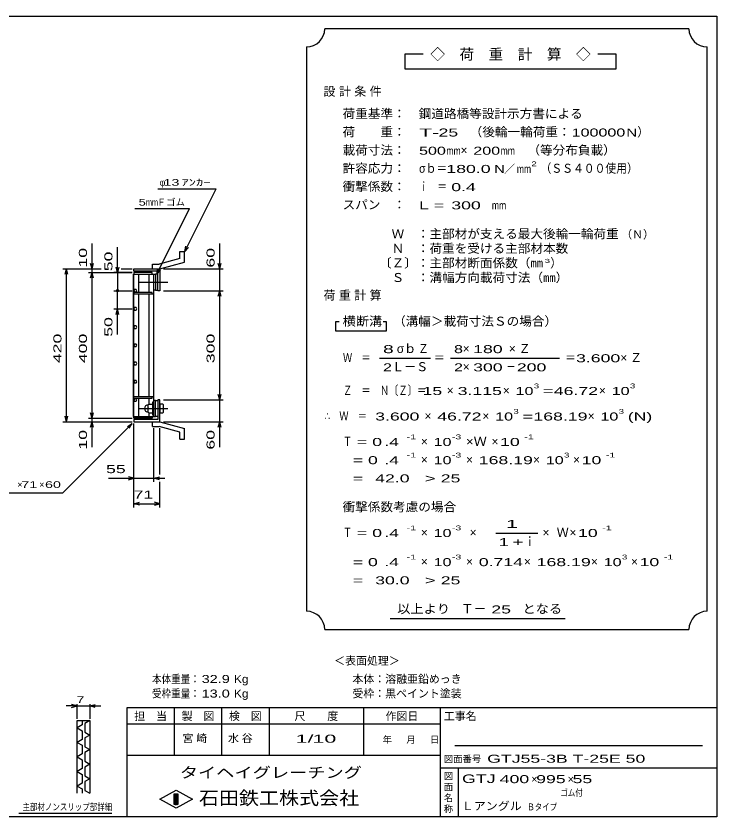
# Model space of a CAD drawing. Units: millimetres, scale not verified. Extents: x -1820 to 1731, y -1282 to 1054.
# Drawn here: x -194 to 1731, y -1146 to 1054 of the extents above; entities that cross this region are included whole.
import ezdxf
from ezdxf.enums import TextEntityAlignment as Align

# ---------------------------------------------------------------- set-up
doc = ezdxf.new("R2010")
doc.units = ezdxf.units.MM
doc.header["$LTSCALE"] = 10
doc.linetypes.add('CHAIN', pattern=[18.5, 12, -1.5, 3.5, -1.5])
for name, color, linetype, lineweight in [('0_2', 150, 'Continuous', 25), ('16', 3, 'Continuous', 25), ('19', 6, 'Continuous', 25), ('22', 4, 'Continuous', 25), ('24', 2, 'Continuous', 25), ('32', 4, 'Continuous', 25)]:
    doc.layers.add(name, color=color, linetype=linetype, lineweight=lineweight)
doc.styles.add('ベクトル', font='')
doc.styles.get('ベクトル').set_extended_font_data('ベクトル')

msp = doc.modelspace()

# ---------------------------------------------------------------- linework, layer by layer
at = {"layer": '0_2'}
for p, q in [((-1729, 1053.5), (1731, 1053.5)), ((1731, 1053.5), (1731, -1146.5)), ((1731, -846.5), (111, -846.5)), ((111, -846.5), (111, -1146.5)), ((241, -846.5), (241, -976.5)), ((371, -976.5), (371, -846.5)), ((501, -846.5), (501, -976.5)), ((761, -976.5), (761, -846.5)), ((971, -846.5), (971, -1146.5)), ((971, -891.5), (111, -891.5)), ((1691, -951.5), (1011, -951.5)), ((111, -976.5), (971, -976.5)), ((971, -1011.5), (1731, -1011.5)), ((1021, -1146.5), (1021, -1011.5)), ((201, -1097.5), (246, -1072.5)), ((246, -1072.5), (291, -1097.5)), ((246, -1122.5), (201, -1097.5)), ((241, -1082.5), (251, -1082.5)), ((241, -1112.5), (241, -1082.5)), ((241, -1082.5), (243, -1082.5)), ((243, -1082.5), (243, -1112.5)), ((245, -1112.5), (245, -1082.5)), ((245, -1082.5), (247, -1082.5)), ((291, -1097.5), (246, -1122.5)), ((247, -1082.5), (247, -1112.5)), ((249, -1112.5), (249, -1082.5)), ((249, -1082.5), (251, -1082.5)), ((251, -1082.5), (251, -1112.5)), ((251, -1082.5), (251, -1112.5)), ((251, -1112.5), (241, -1112.5)), ((243, -1112.5), (245, -1112.5)), ((247, -1112.5), (249, -1112.5)), ((1731, -1146.5), (-1729, -1146.5))]:
    msp.add_line(p, q, dxfattribs=at)
at = {"layer": '16'}
for p, q in [((129.3, -46.5), (129.3, 344.5)), ((129.3, 344.5), (130, 344.5)), ((180, 349), (130, 349)), ((130, 349), (130, 344.5)), ((130, 344.5), (180, 344.5)), ((130, -46.5), (130, 344.5)), ((130, 344.5), (185, 344.5)), ((143.5, 294.5), (143.5, 344.5)), ((171.5, 294.5), (171.5, 344.5)), ((180, 344.5), (180, 349)), ((185, -46.5), (185, 344.5)), ((185, 344.5), (189.5, 344.5)), ((189.5, 344.5), (189.5, 300.5)), ((195.5, 344.5), (189.5, 344.5)), ((195.5, 300.5), (195.5, 344.5)), ((131.98, 302.45), (130, 298.97)), ((130, 298.97), (132.02, 295.52)), ((130, 294.5), (130, 290)), ((180, 294.5), (130, 294.5)), ((130, 290), (185, 290)), ((135.98, 302.48), (131.98, 302.45)), ((132.02, 295.52), (136.02, 295.55)), ((138, 299), (135.98, 302.48)), ((136.02, 295.55), (138, 299.03)), ((143.5, 8), (143.5, 290)), ((171.5, 8), (171.5, 290)), ((180, 290), (180, 294.5)), ((189.5, 300.5), (185, 300.5)), ((189.5, 300.5), (195.5, 300.5)), ((131.98, 252.45), (130, 248.97)), ((130, 248.97), (132.02, 245.52)), ((135.98, 252.48), (131.98, 252.45)), ((132.02, 245.52), (136.02, 245.55)), ((138, 249), (135.98, 252.48)), ((136.02, 245.55), (138, 249.03)), ((131.98, 202.45), (130, 198.97)), ((130, 198.97), (132.02, 195.52)), ((135.98, 202.48), (131.98, 202.45)), ((138, 199), (135.98, 202.48)), ((136.02, 195.55), (138, 199.03)), ((132.02, 195.52), (136.02, 195.55)), ((131.98, 152.45), (130, 148.97)), ((130, 148.97), (132.02, 145.52)), ((135.98, 152.48), (131.98, 152.45)), ((132.02, 145.52), (136.02, 145.55)), ((138, 149), (135.98, 152.48)), ((136.02, 145.55), (138, 149.03)), ((131.98, 102.45), (130, 98.97)), ((130, 98.97), (132.02, 95.52)), ((135.98, 102.48), (131.98, 102.45)), ((132.02, 95.52), (136.02, 95.55)), ((138, 99), (135.98, 102.48)), ((136.02, 95.55), (138, 99.03)), ((131.98, 52.45), (130, 48.97)), ((130, 48.97), (132.02, 45.52)), ((135.98, 52.48), (131.98, 52.45)), ((132.02, 45.52), (136.02, 45.55)), ((138, 49), (135.98, 52.48)), ((136.02, 45.55), (138, 49.03)), ((130, 3.5), (130, 8)), ((130, 8), (185, 8)), ((130, 3.5), (180, 3.5)), ((131.98, 2.45), (130, -1.03)), ((135.98, 2.48), (131.98, 2.45)), ((138, -1), (135.98, 2.48)), ((143.5, -46.5), (143.5, 3.5)), ((171.5, -11.5), (171.5, 3.5)), ((180, 3.5), (180, 8)), ((130, -1.03), (132.02, -4.48)), ((132.02, -4.48), (136.02, -4.45)), ((136.02, -4.45), (138, -0.97)), ((171, -12.5), (169, -14.5)), ((169, -34.5), (169, -14.5)), ((171, -12.5), (180, -12.5)), ((182, -14.5), (180, -12.5)), ((182, -43), (182, -6)), ((182, -6), (185, -6)), ((189.5, -2.5), (185, -2.5)), ((185, -43), (185, -6)), ((189.5, -46.5), (189.5, -2.5)), ((189.5, -2.5), (195.5, -2.5)), ((195.5, -2.5), (195.5, -46.5)), ((171, -24.5), (169, -22.5)), ((171, -24.5), (169, -26.5)), ((169, -34.5), (171, -36.5)), ((171, -24.5), (180, -24.5)), ((171, -36.5), (180, -36.5)), ((171.5, -46.5), (171.5, -37.5)), ((180, -24.5), (182, -22.5)), ((182, -26.5), (180, -24.5)), ((180, -36.5), (182, -34.5)), ((182, -43), (185, -43)), ((129.3, -46.5), (130, -46.5)), ((130, -46.5), (180, -46.5)), ((130, -51), (130, -46.5)), ((130, -46.5), (185, -46.5)), ((180, -51), (130, -51)), ((180, -46.5), (180, -51)), ((185, -46.5), (189.5, -46.5)), ((195.5, -46.5), (189.5, -46.5))]:
    msp.add_line(p, q, dxfattribs=at)
at = {"layer": '16', "linetype": 'CHAIN'}
for p, q in [((142, 322.5), (223, 322.5)), ((142, -24.5), (223, -24.5))]:
    msp.add_line(p, q, dxfattribs=at)
at = {"layer": '16'}
msp.add_arc((169, -24.5), 10, 90, 270, dxfattribs=at)
at = {"layer": '19'}
for p, q in [((256.11, 407.12), (269.11, 407.12)), ((256.11, 387.1), (256.11, 407.12)), ((269.11, 377.12), (269.11, 407.12)), ((256.11, 387.1), (199.78, 372.01)), ((201.5, 359), (269.11, 377.12)), ((130, 353), (130, 359)), ((130, 359), (201.5, 359)), ((195.5, 353), (130, 353)), ((181.49, 372.01), (199.78, 372.01)), ((181.49, 359.01), (181.49, 372.01)), ((181.5, 359), (201.5, 359)), ((195.5, 299), (195.5, 353)), ((201.5, 359), (201.5, 299)), ((201.5, 299), (195.5, 299)), ((201.5, -1), (195.5, -1)), ((195.5, -1), (195.5, -55)), ((201.5, -61), (201.5, -1)), ((209.5, -12.5), (201.5, -12.5)), ((201.5, -12.5), (201.5, -36.5)), ((211.5, -14.5), (209.5, -12.5)), ((211.5, -34.5), (211.5, -14.5)), ((201.5, -24.5), (209.5, -24.5)), ((201.5, -36.5), (209.5, -36.5)), ((211.5, -22.5), (209.5, -24.5)), ((209.5, -24.5), (211.5, -26.5)), ((209.5, -36.5), (211.5, -34.5)), ((130, -55), (130, -61)), ((195.5, -55), (130, -55)), ((130, -61), (201.5, -61)), ((181.49, -74.01), (181.49, -61.01)), ((181.5, -61), (201.5, -61)), ((201.5, -61), (269.11, -79.12)), ((181.49, -74.01), (199.78, -74.01)), ((256.11, -89.1), (199.78, -74.01)), ((269.11, -109.12), (269.11, -79.12)), ((256.11, -109.12), (256.11, -89.1)), ((256.11, -109.12), (269.11, -109.12))]:
    msp.add_line(p, q, dxfattribs=at)
at = {"layer": '22'}
for p, q in [((195.5, 579), (355.5, 579)), ((269.5, 407), (355.5, 579)), ((133, 524.5), (283, 524.5)), ((193, 344.5), (283, 524.5)), ((15, 359), (15, 429)), ((85, 349), (85, 419)), ((269.5, 407), (272.5, 421.6)), ((269.5, 407), (279.5, 418)), ((365.5, 359), (365.5, 429)), ((15, 359), (11, 374)), ((15, 359), (19, 374)), ((365.5, 359), (361.5, 374)), ((365.5, 359), (369.5, 374)), ((-65, 359), (40, 359)), ((-59, 344), (-55, 359)), ((-51, 344), (-55, 359)), ((-55, -61), (-55, 359)), ((5, 359), (40, 359)), ((15, 349), (15, 359)), ((85, 349), (81, 364)), ((89, 364), (85, 349)), ((95, 359), (125, 359)), ((95, 359), (125, 359)), ((193, 344.5), (196, 359.1)), ((193, 344.5), (203, 355.5)), ((211.5, 359), (375.5, 359)), ((365.5, 299), (365.5, 359)), ((5, 349), (125, 349)), ((11, 334), (15, 349)), ((19, 334), (15, 349)), ((15, -51), (15, 349)), ((125, 349), (75, 349)), ((85, 349), (85, 299)), ((75, 299), (125, 299)), ((85, 249), (85, 299)), ((211.5, 299), (375.5, 299)), ((361.5, 284), (365.5, 299)), ((369.5, 284), (365.5, 299)), ((365.5, -1), (365.5, 299)), ((75, 249), (125, 249)), ((81, 234), (85, 249)), ((89, 234), (85, 249)), ((85, 179), (85, 249)), ((365.5, -1), (361.5, 14)), ((365.5, -1), (369.5, 14)), ((211.5, -1), (375.5, -1)), ((365.5, -61), (365.5, -1)), ((15, -51), (11, -36)), ((15, -51), (19, -36)), ((-65, -61), (125, -61)), ((-65, -256), (125, -66)), ((-55, -61), (-59, -46)), ((-55, -61), (-51, -46)), ((5, -51), (125, -51)), ((5, -61), (125, -61)), ((11, -76), (15, -61)), ((15, -61), (15, -51)), ((19, -76), (15, -61)), ((15, -131), (15, -61)), ((112, -74), (125, -66)), ((117, -79), (125, -66)), ((130, -226), (130, -66)), ((130, -296), (130, -66)), ((211.5, -61), (375.5, -61)), ((361.5, -76), (365.5, -61)), ((369.5, -76), (365.5, -61)), ((365.5, -131), (365.5, -61)), ((185, -226), (185, -79)), ((201.5, -206), (201.5, -79)), ((60, -216), (130, -216)), ((130, -216), (115, -212)), ((115, -220), (130, -216)), ((130, -216), (185, -216)), ((185, -216), (200, -212)), ((200, -220), (185, -216)), ((185, -216), (215, -216)), ((201.5, -296), (201.5, -226)), ((-265, -256), (-65, -256)), ((130, -286), (145, -282)), ((145, -290), (130, -286)), ((130, -286), (201.5, -286)), ((201.5, -286), (186.5, -282)), ((186.5, -290), (201.5, -286))]:
    msp.add_line(p, q, dxfattribs=at)
msp.add_circle((85, 299), 3, dxfattribs=at)
at = {"layer": '24', "color": 4}
for p, q in [((1654, 1018.5), (654, 1018.5)), ((604, 968.5), (604, -581.5)), ((1704, -581.5), (1704, 968.5)), ((924, 948.5), (874, 948.5)), ((874, 948.5), (874, 908.5)), ((1454, 948.5), (1404, 948.5)), ((1454, 908.5), (1454, 948.5)), ((874, 908.5), (1454, 908.5)), ((694, 213.5), (684, 213.5)), ((684, 213.5), (684, 188.5)), ((824, 213.5), (814, 213.5)), ((824, 188.5), (824, 213.5)), ((684, 188.5), (824, 188.5)), ((804, 113.5), (944, 113.5)), ((999, 113.5), (1299, 113.5)), ((1124, -366.5), (1239, -366.5)), ((834, -601.5), (1314, -601.5)), ((654, -631.5), (1654, -631.5))]:
    msp.add_line(p, q, dxfattribs=at)
for centre, start, end in [((604, 1018.5), 270, 0), ((1704, 1018.5), 180, 270), ((604, -631.5), 0, 90), ((1704, -631.5), 90, 180)]:
    msp.add_arc(centre, 50, start, end, dxfattribs=at)
at = {"layer": '32'}
for p, q in [((-26, -841.5), (-56, -841.5)), ((-26, -841.5), (-41, -837.5)), ((-41, -845.5), (-26, -841.5)), ((-26, -876.5), (-26, -836.5)), ((-26, -841.5), (9, -841.5)), ((9, -836.5), (9, -876.5)), ((9, -841.5), (24, -837.5)), ((24, -845.5), (9, -841.5)), ((9, -841.5), (39, -841.5)), ((-26, -881.5), (9, -881.5)), ((-26, -1081.5), (-26, -881.5)), ((-12, -893.5), (-26, -901.5)), ((-26, -901.5), (-12, -909.5)), ((-12, -881.5), (-12, -893.5)), ((9, -881.5), (-5, -889.5)), ((-5, -889.5), (-5, -913.5)), ((9, -881.5), (9, -1081.5)), ((-12, -909.5), (-12, -933.5)), ((-5, -913.5), (9, -921.5)), ((9, -921.5), (-5, -929.5)), ((-12, -933.5), (-26, -941.5)), ((-26, -941.5), (-12, -949.5)), ((-5, -929.5), (-5, -953.5)), ((-12, -949.5), (-12, -973.5)), ((-5, -953.5), (9, -961.5)), ((9, -961.5), (-5, -969.5)), ((-12, -973.5), (-26, -981.5)), ((-26, -981.5), (-12, -989.5)), ((-12, -989.5), (-12, -1013.5)), ((-5, -969.5), (-5, -993.5)), ((-5, -993.5), (9, -1001.5)), ((9, -1001.5), (-5, -1009.5)), ((-5, -1009.5), (-5, -1033.5)), ((-12, -1013.5), (-26, -1021.5)), ((-26, -1021.5), (-12, -1029.5)), ((-12, -1029.5), (-12, -1053.5)), ((-5, -1033.5), (9, -1041.5)), ((-12, -1053.5), (-26, -1061.5)), ((9, -1041.5), (-5, -1049.5)), ((-5, -1049.5), (-5, -1073.5)), ((-26, -1061.5), (-12, -1069.5)), ((-12, -1069.5), (-12, -1081.5)), ((-5, -1073.5), (9, -1081.5)), ((69, -1136.5), (-186, -1136.5))]:
    msp.add_line(p, q, dxfattribs=at)

# ---------------------------------------------------------------- texts
at = {"layer": '0_2', "style": 'ベクトル'}
for s, height, p in [('担\u3000当', 21.99, (131, -869.5)), ('製\u3000図', 21.99, (261, -869.5)), ('検\u3000図', 21.99, (391, -869.5)), ('尺\u3000\u3000度', 21.99, (571, -869.5)), ('作図日', 21.99, (821, -869.5)), ('工事名', 21.99, (981, -869.5)), ('年', 18.33, (813, -934)), ('月', 18.33, (878, -934)), ('日', 18.33, (943, -934)), ('図面番号', 18.33, (981, -987)), ('図', 18.33, (981, -1034)), ('面', 18.33, (981, -1064)), ('名', 18.33, (981, -1094)), ('称', 18.33, (981, -1124))]:
    msp.add_text(s, height=height, dxfattribs=at).set_placement(p, align=Align.MIDDLE_LEFT)
at = {"layer": '0_2', "color": 222, "style": 'ベクトル'}
for s, height, width, p in [('タイヘイグレーチング', 29.33, 1.25, (256, -1024.5)), ('石田鉄工株式会社', 36.66, 1.1, (308.5, -1094.5))]:
    msp.add_text(s, height=height, dxfattribs=dict(at, width=width)).set_placement(p, align=Align.MIDDLE_LEFT)
at = {"layer": '22', "color": 2, "style": 'ベクトル'}
for s, height, p in [('φ', 18.33, (200.5, 596.5)), ('Ｆゴム', 18.33, (193, 542)), ('×', 18.33, (-190, -233.5)), ('×', 18.33, (-130, -233.5)), ('＜表面処理＞', 21.99, (680, -717.5)), ('本体：', 21.99, (730, -767.5)), ('溶融亜鉛めっき', 21.99, (820, -767.5)), ('受枠：', 21.99, (730, -807.5)), ('黒ペイント塗装', 21.99, (820, -807.5)), ('×', 21.99, (1221, -1042.5)), ('×', 21.99, (1321, -1042.5))]:
    msp.add_text(s, height=height, dxfattribs=at).set_placement(p, align=Align.MIDDLE_LEFT)
for s, height, width, p in [(' 13 ', 18.33, 1.6, (200.5, 596.5)), ('ｱﾝｶｰ', 18.33, 1.6, (260.5, 596.5)), ('5', 18.33, 1.45, (143, 542)), ('mm', 18.33, 0.75, (163, 542)), (' 55 ', 21.99, 1.65, (40, -191)), (' 71 ', 18.33, 1.6, (-190, -233.5)), (' 60 ', 18.33, 1.6, (-125, -233.5)), (' 71 ', 21.99, 1.65, (115.75, -261)), ('本体重量：', 21.99, 0.85, (180, -767.5)), (' 32.9', 21.99, 1.35, (305, -767.5)), ('Kg', 21.99, 1.1, (405, -767.5)), ('受枠重量：', 21.99, 0.85, (180, -807.5)), (' 13.0', 21.99, 1.35, (305, -807.5)), ('Kg', 21.99, 1.1, (405, -807.5)), ('1/', 21.99, 2, (574, -931.5)), (' 10 ', 21.99, 2, (604, -931.5)), ('GTJ55-3B T-25E 50               ', 21.99, 1.65, (1100, -986.5)), ('GTJ', 23.46, 1.55, (1031, -1041.5)), (' 400 ', 21.99, 1.65, (1121, -1042.5)), (' 995 ', 21.99, 1.65, (1221, -1042.5)), (' 55 ', 21.99, 1.65, (1321, -1042.5)), ('ゴム付', 18.33, 0.8, (1301, -1080)), ('Ｌアングル', 21.99, 1.1, (1030, -1116.5)), ('Ｂタイプ', 18.33, 0.8, (1210, -1119))]:
    msp.add_text(s, height=height, dxfattribs=dict(at, width=width)).set_placement(p, align=Align.MIDDLE_LEFT)
at = {"layer": '22', "color": 2, "style": 'ベクトル', "width": 1.65}
for s, p in [(' 10 ', (-10, 349)), (' 50 ', (60, 339)), (' 60 ', (340.5, 349)), (' 50 ', (60, 159)), (' 420 ', (-80, 86.5)), (' 400 ', (-10, 86.5)), (' 300 ', (340.5, 86.5)), (' 10 ', (-10, -151)), (' 60 ', (340.5, -151))]:
    msp.add_text(s, height=21.99, rotation=90, dxfattribs=at).set_placement(p, align=Align.MIDDLE_LEFT)
at = {"layer": '22', "color": 2, "char_height": 21.99, "attachment_point": 4, "style": 'ベクトル'}
for s, insert in [('\\T1.25;宮崎\u3000', (263.5, -931.5)), ('\\T1.25;水谷\u3000', (388.5, -931.5))]:
    msp.add_mtext(s, dxfattribs=dict(at, insert=insert))
at = {"layer": '24', "style": 'ベクトル'}
for s, height, p in [('◇\u3000荷\u3000重\u3000計\u3000算\u3000◇', 29.33, (944, 948.5)), ('）', 24.19, (1512, 735)), ('×', 24.19, (1027, 685)), ('／', 21.99, (1146.5, 633.5)), ('（Ｎ）', 21.99, (1468, 453.5)), ('）', 24.19, (1273, 375)), ('σｂ', 24.19, (852, 140)), ('×', 24.19, (1033, 140)), ('Ｌ－Ｓ', 24.19, (839, 90)), ('×', 24.19, (1033, 90)), ('×', 24.19, (989, 25)), ('×', 24.19, (1143, 25)), ('×', 24.19, (1407, 25)), ('×', 24.19, (928, -45)), ('×', 24.19, (1087, -45)), ('×', 24.19, (1376, -45)), ('×', 24.19, (918, -115)), ('×', 24.19, (1112, -115)), ('×', 24.19, (918, -165)), ('×', 24.19, (1042, -165)), ('×', 24.19, (1226, -165)), ('×', 24.19, (1336, -165)), ('×', 24.19, (918, -365)), ('×', 24.19, (1052, -365)), ('×', 24.19, (1252, -365)), ('Ｗ', 24.19, (1291, -365)), ('×', 24.19, (1326, -365)), ('ｉ', 24.19, (1200.5, -390)), ('×', 24.19, (918, -445)), ('×', 24.19, (1042, -445)), ('×', 24.19, (1201, -445)), ('×', 24.19, (1385, -445)), ('×', 24.19, (1495, -445)), ('Ｔ－', 25.66, (1028, -574))]:
    msp.add_text(s, height=height, dxfattribs=at).set_placement(p, align=Align.MIDDLE_LEFT)
for s, height, width, p in [('荷重基準：\u3000', 24.19, 1.05, (703, 785)), ('鋼道路橋等設計示方書による', 24.19, 1.05, (912, 785)), ('荷\u3000\u3000重：\u3000', 24.19, 1.05, (703, 735)), ('（後輪一輪荷重：', 24.19, 1.05, (1052, 735)), ('T-', 21.99, 2, (913, 733.5)), (' 25 ', 21.99, 1.65, (953, 733.5)), ('100000', 21.99, 1.5, (1332, 733.5)), ('N', 21.99, 1.4, (1482, 733.5)), ('載荷寸法：\u3000', 24.19, 1.05, (703, 685)), ('500', 21.99, 1.5, (913, 683.5)), ('mm', 21.99, 0.8, (988, 683.5)), ('200', 21.99, 1.5, (1062, 683.5)), ('mm', 21.99, 0.8, (1137, 683.5)), ('\u3000（等分布負載）', 24.19, 1.05, (1176, 685)), ('許容応力：\u3000', 24.19, 1.05, (703, 635)), ('σｂ＝', 24.19, 0.9, (913, 635)), ('180.0', 21.99, 1.65, (988, 633.5)), ('N', 21.99, 1.4, (1119, 633.5)), ('mm', 21.99, 0.8, (1181.5, 633.5)), ('2', 13.2, 1.5, (1221.5, 647.5)), ('（ＳＳ４００使用）', 24.19, 0.9, (1246.5, 635)), ('衝撃係数：\u3000', 24.19, 1.05, (703, 585)), ('ｉ\u3000＝', 24.19, 0.75, (913, 585)), (' 0.4', 21.99, 1.65, (988, 583.5)), ('スパン\u3000：\u3000', 24.19, 1.05, (703, 535)), ('L =', 21.99, 1.65, (913, 533.5)), (' 300 ', 21.99, 1.65, (988, 533.5)), ('mm', 21.99, 0.8, (1113, 533.5)), ('\u3000Ｗ\u3000：主部材が支える最大後輪一輪荷重', 24.19, 1.05, (803, 455)), ('\u3000Ｎ\u3000：荷重を受ける主部材本数', 24.19, 1.05, (803, 415)), ('〔Ｚ〕：主部材断面係数（㎜', 24.19, 1.05, (803, 375)), ('3', 11, 1.8, (1258, 381)), ('\u3000Ｓ\u3000：溝幅方向載荷寸法（㎜）', 24.19, 1.05, (803, 335)), ('横断溝', 24.19, 1.1, (703, 215)), ('\u3000（溝幅＞載荷寸法Ｓの場合）', 24.19, 1.05, (807, 215)), ('8', 21.99, 1.8, (814, 138.5)), ('Ｚ', 24.19, 0.9, (910, 140)), ('8', 21.99, 1.5, (1009, 138.5)), (' 180 ', 21.99, 1.65, (1048, 138.5)), ('Ｗ\u3000＝', 24.19, 0.75, (704, 115)), ('＝', 24.19, 0.9, (954, 115)), ('＝', 24.19, 0.9, (1314, 115)), ('3.600', 21.99, 1.65, (1344, 113.5)), ('2', 21.99, 1.5, (814, 88.5)), ('2', 21.99, 1.5, (1009, 88.5)), (' 300 ', 21.99, 1.65, (1048, 88.5)), ('－', 24.19, 0.75, (1153, 90)), (' 200 ', 21.99, 1.65, (1168, 88.5)), ('3', 13.2, 1.5, (1228, 37.5)), ('3', 13.2, 1.5, (1492, 37.5)), ('Ｚ\u3000＝\u3000Ｎ〔Ｚ〕＝', 24.19, 0.75, (704, 25)), (' 15 ', 21.99, 1.65, (909, 23.5)), ('3.115', 21.99, 1.65, (1019, 23.5)), ('10', 21.99, 1.5, (1178, 23.5)), ('=', 21.99, 1.7, (1253, 23.5)), ('46.72', 21.99, 1.65, (1283, 23.5)), ('10', 21.99, 1.5, (1442, 23.5)), ('∴\u3000Ｗ\u3000＝', 24.19, 0.75, (654, -45)), (' 3.600', 21.99, 1.65, (779, -46.5)), ('46.72', 21.99, 1.65, (963, -46.5)), ('10', 21.99, 1.5, (1122, -46.5)), ('3', 13.2, 1.5, (1172, -32.5)), ('=', 21.99, 1.7, (1197, -46.5)), ('168.19', 21.99, 1.65, (1227, -46.5)), ('10', 21.99, 1.5, (1411, -46.5)), ('3', 13.2, 1.5, (1461, -32.5)), ('(N)', 21.99, 1.65, (1486, -46.5)), ('Ｔ', 24.19, 0.75, (704, -115)), (' = 0', 21.99, 1.65, (729, -116.5)), (' .4 ', 21.99, 1.65, (804, -116.5)), ('-1', 13.2, 1.65, (879, -102.5)), ('10', 21.99, 1.5, (953, -116.5)), ('-3', 13.2, 1.65, (1003, -102.5)), ('×Ｗ', 24.19, 1.1, (1042, -115)), (' 10 ', 21.99, 1.65, (1122, -116.5)), ('-1', 13.2, 1.65, (1202, -102.5)), ('-1', 13.2, 1.65, (879, -152.5)), ('-3', 13.2, 1.65, (1003, -152.5)), ('3', 13.2, 1.5, (1311, -152.5)), ('-1', 13.2, 1.65, (1426, -152.5)), ('  = 0', 21.99, 1.65, (704, -166.5)), (' .4 ', 21.99, 1.65, (804, -166.5)), ('10', 21.99, 1.5, (953, -166.5)), ('168.19', 21.99, 1.65, (1077, -166.5)), ('10', 21.99, 1.5, (1261, -166.5)), (' 10 ', 21.99, 1.65, (1346, -166.5)), ('  =', 21.99, 1.65, (704, -216.5)), (' 42.0', 21.99, 1.65, (779, -216.5)), ('>', 21.99, 1.7, (929, -216.5)), (' 25 ', 21.99, 1.65, (959, -216.5)), ('衝撃係数考慮の場合', 24.19, 1.05, (703, -295)), ('-1', 13.2, 1.65, (879, -352.5)), ('-3', 13.2, 1.65, (1003, -352.5)), ('-1', 13.2, 1.65, (1416, -352.5)), ('Ｔ', 24.19, 0.75, (704, -365)), (' = 0', 21.99, 1.65, (729, -366.5)), (' .4 ', 21.99, 1.65, (804, -366.5)), ('10', 21.99, 1.5, (953, -366.5)), (' 10 ', 21.99, 1.65, (1336, -366.5)), ('  = 0', 21.99, 1.65, (704, -446.5)), (' .4 ', 21.99, 1.65, (804, -446.5)), ('-1', 13.2, 1.65, (879, -432.5)), ('10', 21.99, 1.5, (953, -446.5)), ('-3', 13.2, 1.65, (1003, -432.5)), ('0.714', 21.99, 1.65, (1077, -446.5)), ('168.19', 21.99, 1.65, (1236, -446.5)), ('10', 21.99, 1.5, (1420, -446.5)), ('3', 13.2, 1.5, (1470, -432.5)), (' 10 ', 21.99, 1.65, (1505, -446.5)), ('-1', 13.2, 1.65, (1585, -432.5)), ('  =', 21.99, 1.65, (704, -496.5)), (' 30.0', 21.99, 1.65, (779, -496.5)), ('>', 21.99, 1.7, (929, -496.5)), (' 25 ', 21.99, 1.65, (959, -496.5)), ('以上より\u3000', 24.19, 1.1, (853, -575)), (' 25 ', 21.99, 1.65, (1098, -576.5)), ('となる', 24.19, 1.1, (1197, -575))]:
    msp.add_text(s, height=height, dxfattribs=dict(at, width=width)).set_placement(p, align=Align.MIDDLE_LEFT)
at = {"layer": '24', "attachment_point": 4, "style": 'ベクトル'}
for s, insert, char_height in [('\\T1.28;設計条件', (650.5, 845), 24.19), ('\\T1.28;荷重計算', (650.5, 285), 24.19), ('\\T1.42;×Ｚ', (1159.5, 140), 24.19), ('\\T1.42;×Ｚ', (1465.5, 115), 24.19), ('\\T1.25;\\W2;\\~1\\~', (1131.5, -341.5), 21.99), ('\\T1.33;\\W1.75;1+', (1131.5, -391.5), 21.99)]:
    msp.add_mtext(s, dxfattribs=dict(at, insert=insert, char_height=char_height))
at = {"layer": '32', "color": 2, "style": 'ベクトル'}
for s, width, p in [(' 7 ', 1.6, (-38.5, -824)), ('主部材ノンスリップ部詳細', 0.8, (-176, -1119))]:
    msp.add_text(s, height=18.33, dxfattribs=dict(at, width=width)).set_placement(p, align=Align.MIDDLE_LEFT)

doc.saveas('drawing.dxf')
